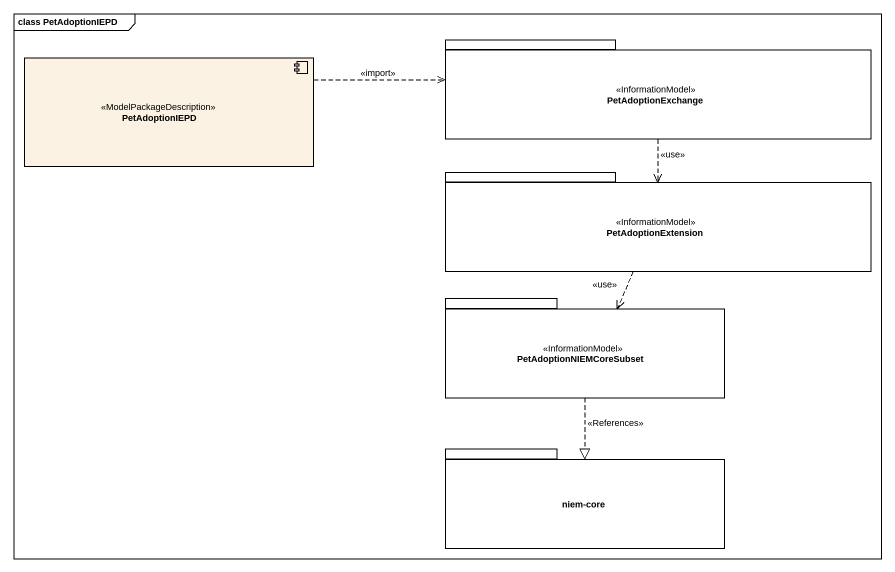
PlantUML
@startuml
mainframe class PetAdoptionIEPD
component PetAdoptionIEPD <<ModelPackageDescription>>
package PetAdoptionExchange <<InformationModel>> {
}
package PetAdoptionExtension <<InformationModel>> {
}
package PetAdoptionNIEMCoreSubset <<InformationModel>> {
}
package "niem-core" as niem_core {
}
PetAdoptionIEPD .right.> PetAdoptionExchange : <<import>>
PetAdoptionExchange ..> PetAdoptionExtension : <<use>>
PetAdoptionExtension ..> PetAdoptionNIEMCoreSubset : <<use>>
PetAdoptionNIEMCoreSubset ..|> niem_core : <<References>>
@enduml
